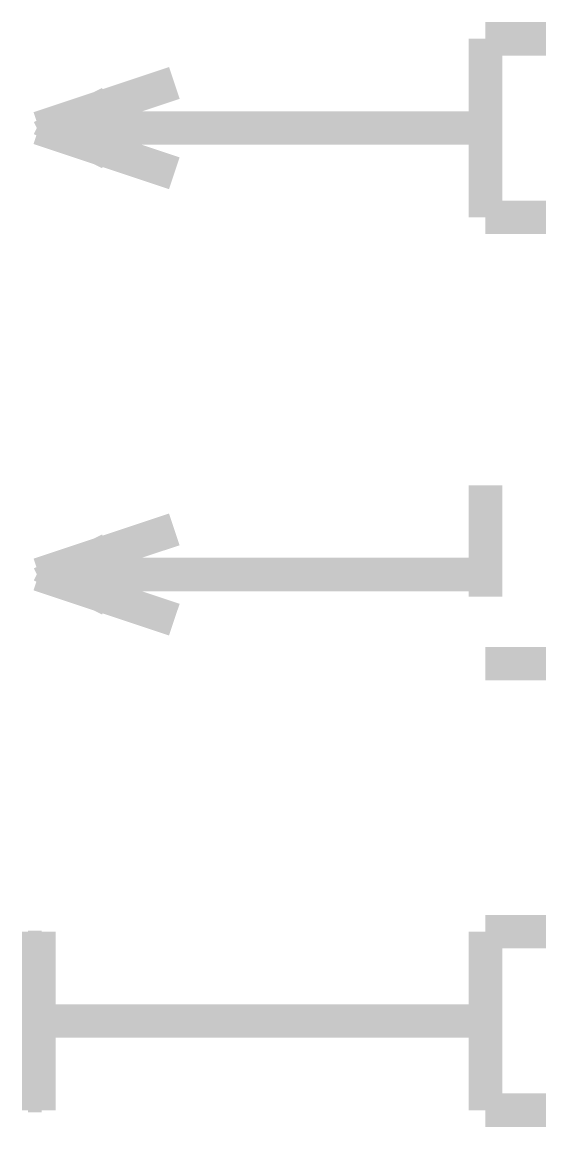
# Model space of a CAD drawing. Header units: inches. Extents: x 0 to 841, y 0 to 594.
# Drawn here: x 669.63 to 681.22, y 230.12 to 254.86 of the extents above; entities that cross this region are included whole.
import ezdxf

# ---------------------------------------------------------------- set-up
doc = ezdxf.new("R2010")
doc.units = ezdxf.units.IN
doc.layers.add('Sheet', color=255, linetype='Continuous')

msp = doc.modelspace()

# ---------------------------------------------------------------- linework, layer by layer
at = {"layer": 'Sheet'}
for points in [[(689.994, 254.485, 0.749, 0.749, 0), (680, 254.485, 0.749, 0.749, 0)], [(680, 254.485, 0.749, 0.749, 0), (680, 250.487, 0.749, 0.749, 0)], [(670.006, 252.486, 0.749, 0.749, 0), (673.038, 253.497, 0.749, 0.749, 0)], [(669.961, 252.486, 0.3, 0.3, 0), (671.488, 253.25, 0.3, 0.3, 0)], [(672.499, 252.486, 0.749, 0.749, 0), (670.006, 252.486, 0.749, 0.749, 0)], [(673.038, 251.475, 0.749, 0.749, 0), (670.006, 252.486, 0.749, 0.749, 0)], [(672.499, 252.486, 0.749, 0.749, 0), (674.992, 252.486, 0.749, 0.749, 0)], [(680, 252.486, 0.749, 0.749, 0), (674.992, 252.486, 0.749, 0.749, 0)], [(669.961, 252.486, 0.3, 0.3, 0), (671.488, 251.722, 0.3, 0.3, 0)], [(672.499, 252.486, 0.3, 0.3, 0), (669.961, 252.486, 0.3, 0.3, 0)], [(680, 252.486, 0.3, 0.3, 0), (674.992, 252.486, 0.3, 0.3, 0)], [(680, 250.487, 0.749, 0.749, 0), (689.994, 250.487, 0.749, 0.749, 0)], [(680, 244.49, 0.749, 0.749, 0), (680, 241.998, 0.749, 0.749, 0)], [(670.006, 242.492, 0.749, 0.749, 0), (673.038, 243.502, 0.749, 0.749, 0)], [(669.961, 242.492, 0.3, 0.3, 0), (671.488, 243.255, 0.3, 0.3, 0)], [(672.499, 242.492, 0.749, 0.749, 0), (670.006, 242.492, 0.749, 0.749, 0)], [(673.038, 241.481, 0.749, 0.749, 0), (670.006, 242.492, 0.749, 0.749, 0)], [(672.499, 242.492, 0.749, 0.749, 0), (674.992, 242.492, 0.749, 0.749, 0)], [(680, 242.492, 0.749, 0.749, 0), (674.992, 242.492, 0.749, 0.749, 0)], [(669.961, 242.492, 0.3, 0.3, 0), (671.488, 241.728, 0.3, 0.3, 0)], [(672.499, 242.492, 0.3, 0.3, 0), (669.961, 242.492, 0.3, 0.3, 0)], [(680, 242.492, 0.3, 0.3, 0), (674.992, 242.492, 0.3, 0.3, 0)], [(680, 240.493, 0.749, 0.749, 0), (683.122, 240.493, 0.749, 0.749, 0)], [(670.006, 234.496, 0.749, 0.749, 0), (670.006, 230.498, 0.749, 0.749, 0)], [(689.994, 234.496, 0.749, 0.749, 0), (680, 234.496, 0.749, 0.749, 0)], [(680, 234.496, 0.749, 0.749, 0), (680, 230.498, 0.749, 0.749, 0)], [(669.916, 234.519, 0.3, 0.3, 0), (669.916, 230.453, 0.3, 0.3, 0)], [(674.992, 232.497, 0.749, 0.749, 0), (670.006, 232.497, 0.749, 0.749, 0)], [(680, 232.497, 0.749, 0.749, 0), (674.992, 232.497, 0.749, 0.749, 0)], [(674.992, 232.497, 0.3, 0.3, 0), (669.916, 232.497, 0.3, 0.3, 0)], [(680, 232.497, 0.3, 0.3, 0), (674.992, 232.497, 0.3, 0.3, 0)], [(680, 230.498, 0.749, 0.749, 0), (689.994, 230.498, 0.749, 0.749, 0)]]:
    msp.add_lwpolyline(points, format="xyseb", dxfattribs=at)

doc.saveas('drawing.dxf')
